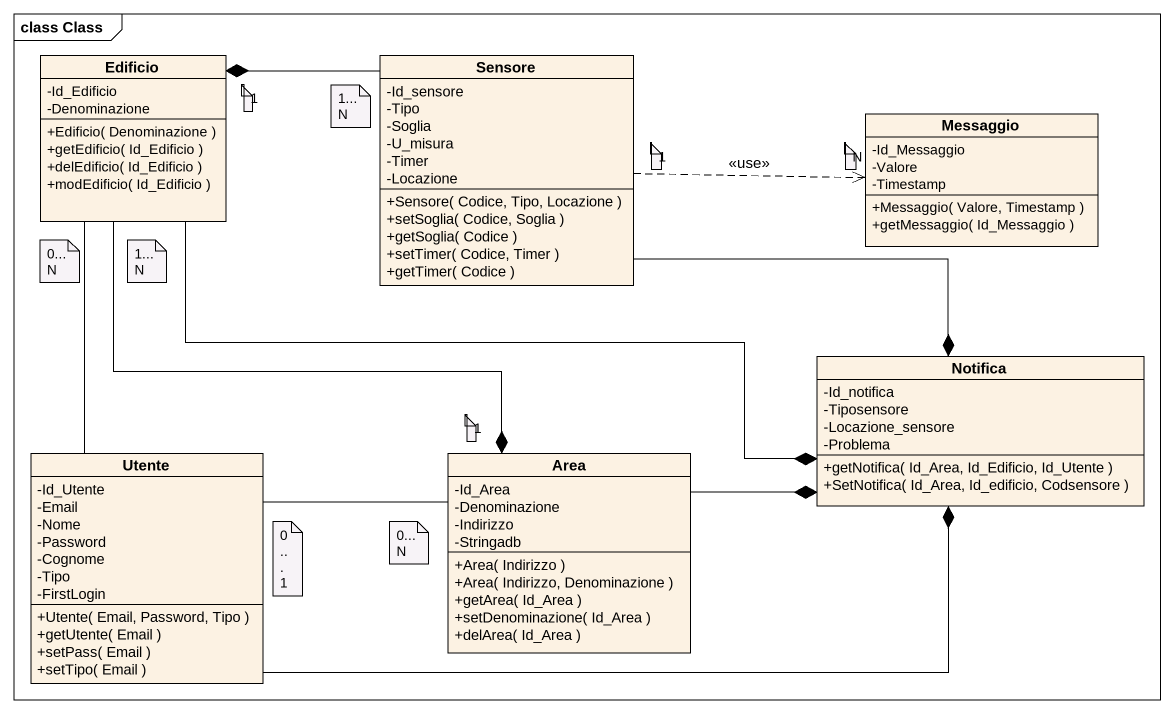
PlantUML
@startuml
mainframe class Class
hide circle
hide empty members
skinparam classAttributeIconSize 0
class Edificio {
  -Id_Edificio
  -Denominazione
  +Edificio( Denominazione )
  +getEdificio( Id_Edificio )
  +delEdificio( Id_Edificio )
  +modEdificio( Id_Edificio )
}
class Sensore {
  -Id_sensore
  -Tipo
  -Soglia
  -U_misura
  -Timer
  -Locazione
  +Sensore( Codice, Tipo, Locazione )
  +setSoglia( Codice, Soglia )
  +getSoglia( Codice )
  +setTimer( Codice, Timer )
  +getTimer( Codice )
}
class Messaggio {
  -Id_Messaggio
  -Valore
  -Timestamp
  +Messaggio( Valore, Timestamp )
  +getMessaggio( Id_Messaggio )
}
class Notifica {
  -Id_notifica
  -Tiposensore
  -Locazione_sensore
  -Problema
  +getNotifica( Id_Area, Id_Edificio, Id_Utente )
  +SetNotifica( Id_Area, Id_edificio, Codsensore )
}
class Utente {
  -Id_Utente
  -Email
  -Nome
  -Password
  -Cognome
  -Tipo
  -FirstLogin
  +Utente( Email, Password, Tipo )
  +getUtente( Email )
  +setPass( Email )
  +setTipo( Email )
}
class Area {
  -Id_Area
  -Denominazione
  -Indirizzo
  -Stringadb
  +Area( Indirizzo )
  +Area( Indirizzo, Denominazione )
  +getArea( Id_Area )
  +setDenominazione( Id_Area )
  +delArea( Id_Area )
}
Edificio *-right- Sensore
Sensore .right.> Messaggio : <<use>>
Notifica *-left- Edificio
Notifica *-left- Sensore
Notifica *-left- Utente
Notifica *-left- Area
Utente -up- Edificio
Utente -right- Area
Area *-up- Edificio
note as N1
  1
end note
note as N2
  1...N
end note
note as N3
  1
end note
note as N4
  N
end note
note as N5
  0...N
end note
note as N6
  1...N
end note
note as N7
  1
end note
note as N8
  0...1
end note
note as N9
  0...N
end note
@enduml
